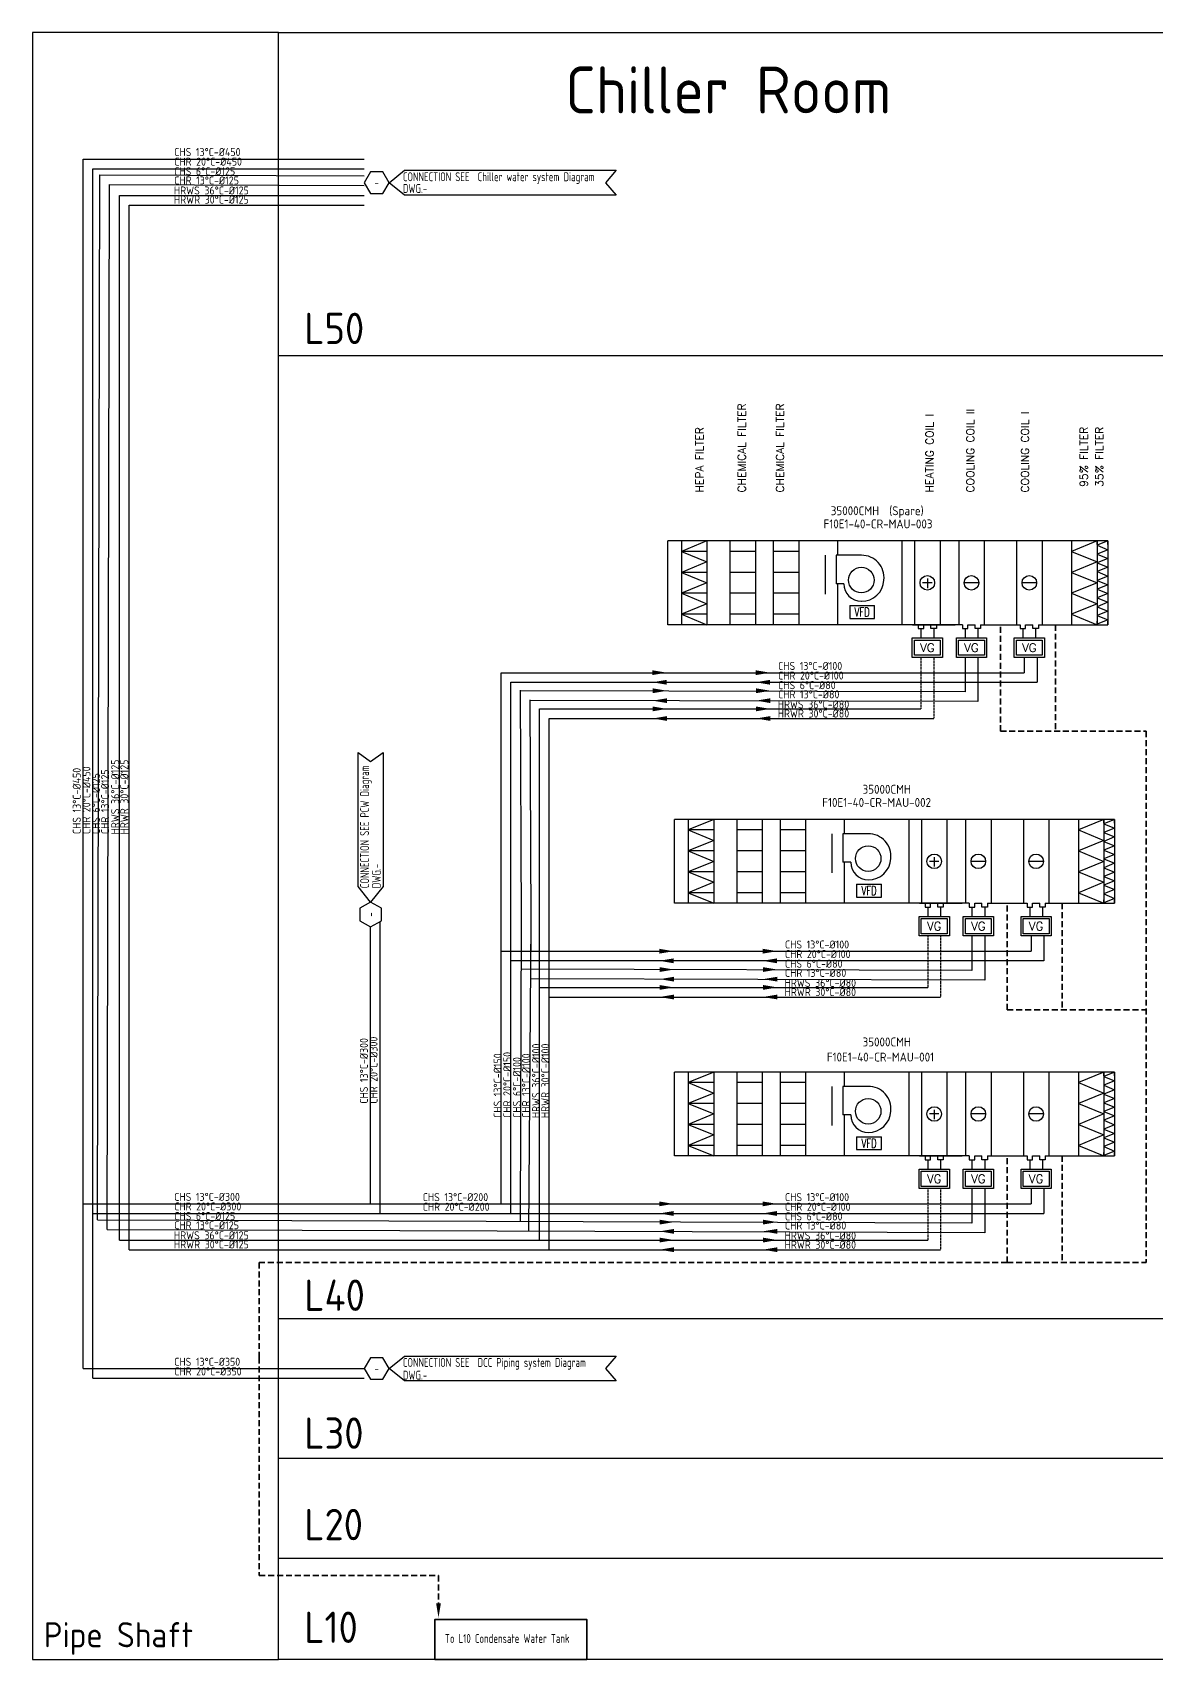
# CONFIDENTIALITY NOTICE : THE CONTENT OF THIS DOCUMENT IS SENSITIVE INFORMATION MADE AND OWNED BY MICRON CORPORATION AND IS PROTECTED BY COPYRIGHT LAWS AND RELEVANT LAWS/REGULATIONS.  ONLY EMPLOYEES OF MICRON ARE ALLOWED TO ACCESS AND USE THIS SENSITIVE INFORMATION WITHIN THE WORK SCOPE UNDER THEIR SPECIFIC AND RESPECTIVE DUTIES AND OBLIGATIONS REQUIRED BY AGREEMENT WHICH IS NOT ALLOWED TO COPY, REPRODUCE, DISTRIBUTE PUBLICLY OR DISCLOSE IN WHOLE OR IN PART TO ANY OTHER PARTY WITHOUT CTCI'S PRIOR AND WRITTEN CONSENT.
# Model space of a CAD drawing. Header units: millimetres. Extents: x 511 to 1055, y 592 to 1112.
# Drawn here: x 511 to 871, y 592 to 1112 of the extents above; entities that cross this region are included whole.
import ezdxf
from ezdxf.enums import TextEntityAlignment as Align

# ---------------------------------------------------------------- set-up
doc = ezdxf.new("R2010")
doc.units = ezdxf.units.MM
doc.linetypes.add('DASHDOT', pattern=[1, 0.5, -0.25, 0, -0.25])
doc.linetypes.add('HIDDEN', pattern=[9.525, 6.35, -3.175])
for name, color, linetype in [('0-CHR-中溫', 30, 'Continuous'), ('0-CHR-低溫', 4, 'Continuous'), ('0-CHS-中溫', 3, 'Continuous'), ('0-CHS-低溫', 5, 'Continuous'), ('0-HWR', 6, 'Continuous'), ('0-HWS', 1, 'Continuous'), ('03', 7, 'Continuous'), ('DETL-TXT', 4, 'Continuous'), ('M-CEQPM-MAU', 22, 'Continuous'), ('M-CMDUCT-TEXT', 3, 'Continuous'), ('M-CPIPE-TEXT', 3, 'Continuous'), ('M-EQPM-TXT', 4, 'Continuous')]:
    doc.layers.add(name, color=color, linetype=linetype)
doc.layers.add('YCN-空调-冷凝水管', color=140, linetype='DASHDOT', lineweight=35)
doc.styles.add('AA-TXT', font='isocp.shx', dxfattribs={"bigfont": 'chineset.shx'})
doc.styles.add('HKEC', font='romans.shx', dxfattribs={"bigfont": 'china.shx'})
doc.styles.add('STDTEXT', font='simplex.shx', dxfattribs={"bigfont": 'china.shx'})

# ---------------------------------------------------------------- blocks, each defined once
blk = doc.blocks.new('A$Cc4eae78a')
at = {"layer": '03'}
for points in [[(0, 2.04), (9.44, 2.04), (9.44, -4.04), (0, -4.04)], [(0.67, 1.37), (8.76, 1.37), (8.76, -3.37), (0.67, -3.37)]]:
    blk.add_lwpolyline(points, close=True, dxfattribs=at)
at = {"layer": '03', "linetype": 'Continuous', "ltscale": 200, "style": 'HKEC'}
blk.add_text('VG', height=2.696, dxfattribs=at).set_placement((4.72, -1), align=Align.MIDDLE)

msp = doc.modelspace()

# ---------------------------------------------------------------- linework, layer by layer
at = {"layer": '0-CHR-中溫', "ltscale": 1000}
for p, q in [((530.77, 1068.34), (617.48, 1068.34)), ((530.77, 682.1), (530.77, 1068.34)), ((831.96, 921.61), (831.96, 918.63)), ((832.42, 912.29), (832.42, 904.35)), ((664.29, 828.1), (664.29, 904.35)), ((664.29, 904.35), (832.42, 904.35)), ((834.16, 832.65), (834.16, 829.67)), ((622.56, 734.77), (622.56, 827.97)), ((664.29, 734.68), (664.29, 828.1)), ((834.62, 823.32), (834.62, 815.38)), ((834.16, 751.95), (834.16, 748.96)), ((834.62, 742.62), (834.62, 734.68)), ((530.77, 734.68), (834.62, 734.68)), ((530.77, 682.1), (617.42, 682.1))]:
    msp.add_line(p, q, dxfattribs=at)
at = {"layer": '0-CHR-中溫', "color": 252, "ltscale": 1000}
msp.add_line((664.29, 818.45), (664.29, 827.8), dxfattribs=at)
at = {"layer": '0-CHR-中溫'}
msp.add_lwpolyline([(834.62, 815.38), (664.29, 815.38)], dxfattribs=at)
at = {"layer": '0-CHR-中溫', "ltscale": 1000}
for points in [[(714.11, 903.58), (709.5, 904.35), (714.11, 905.11)], [(747.14, 903.58), (742.54, 904.35), (747.14, 905.11)], [(716.3, 814.61), (711.7, 815.38), (716.3, 816.15)], [(749.33, 814.61), (744.73, 815.38), (749.33, 816.15)], [(716.3, 733.91), (711.7, 734.68), (716.3, 735.45)], [(749.33, 733.91), (744.73, 734.68), (749.33, 735.45)]]:
    msp.add_solid(points, dxfattribs=at)
at = {"layer": '0-CHR-低溫', "ltscale": 1000}
for p, q in [((535.31, 729.54), (536.09, 1063.31)), ((536.09, 1063.31), (617.48, 1063)), ((813.48, 921.5), (813.48, 918.52)), ((813.49, 912.29), (813.49, 898.21)), ((670.79, 828.15), (670.48, 898.76)), ((670.48, 898.68), (813.49, 898.29)), ((815.68, 832.54), (815.68, 829.55)), ((670.01, 729.1), (670.79, 827.8)), ((815.69, 823.32), (815.69, 809.25)), ((670.65, 809.72), (815.69, 809.33)), ((815.68, 751.83), (815.68, 748.85)), ((815.69, 742.62), (815.69, 728.54)), ((535.29, 729.56), (815.69, 728.63))]:
    msp.add_line(p, q, dxfattribs=at)
at = {"layer": '0-CHR-低溫', "color": 252, "ltscale": 1000}
msp.add_line((670.78, 818.45), (670.79, 828.15), dxfattribs=at)
at = {"layer": '0-CHR-低溫', "ltscale": 1000}
for points in [[(714.21, 897.71), (709.6, 898.48), (714.21, 899.24)], [(747.24, 897.71), (742.64, 898.48), (747.24, 899.24)], [(716.4, 808.75), (711.8, 809.52), (716.4, 810.28)], [(749.44, 808.75), (744.83, 809.52), (749.44, 810.28)], [(716.4, 728.19), (711.8, 728.96), (716.4, 729.73)], [(749.43, 728.19), (744.83, 728.96), (749.43, 729.73)]]:
    msp.add_solid(points, dxfattribs=at)
at = {"layer": '0-CHS-中溫', "ltscale": 1000}
for p, q in [((527.7, 1071.41), (617.48, 1071.41)), ((527.7, 685.17), (527.7, 1071.41)), ((827.89, 921.5), (827.89, 918.51)), ((828.33, 912.29), (828.33, 907.41)), ((661.22, 828.1), (661.22, 907.41)), ((661.22, 907.41), (828.33, 907.41)), ((830.09, 832.54), (830.09, 829.55)), ((661.22, 737.75), (661.22, 828.1)), ((619.49, 737.84), (619.49, 826.19)), ((830.53, 823.32), (830.53, 818.45)), ((661.22, 818.45), (830.53, 818.45)), ((830.09, 751.83), (830.09, 748.85)), ((830.53, 742.62), (830.53, 737.75)), ((527.7, 737.75), (830.53, 737.75)), ((527.7, 685.17), (617.42, 685.17))]:
    msp.add_line(p, q, dxfattribs=at)
at = {"layer": '0-CHS-中溫', "color": 252, "ltscale": 1000}
msp.add_line((661.22, 818.45), (661.22, 827.8), dxfattribs=at)
at = {"layer": '0-CHS-中溫', "ltscale": 1000}
for points in [[(709.5, 906.65), (714.11, 907.41), (709.5, 908.18)], [(742.54, 906.65), (747.14, 907.41), (742.54, 908.18)], [(711.7, 817.68), (716.3, 818.45), (711.7, 819.22)], [(744.73, 817.68), (749.33, 818.45), (744.73, 819.22)], [(711.7, 736.98), (716.3, 737.75), (711.7, 738.51)], [(744.73, 736.98), (749.33, 737.75), (744.73, 738.51)]]:
    msp.add_solid(points, dxfattribs=at)
at = {"layer": '0-CHS-低溫', "ltscale": 1000}
for p, q in [((532.24, 732.62), (533.02, 1066.39)), ((533.02, 1066.39), (617.48, 1066.07)), ((809.41, 921.5), (809.41, 918.51)), ((809.4, 912.29), (809.4, 901.28)), ((667.74, 828.15), (667.41, 901.84)), ((667.41, 901.76), (809.4, 901.36)), ((811.6, 832.54), (811.6, 829.55)), ((667.39, 732.17), (667.74, 828.15)), ((811.6, 823.32), (811.6, 812.31)), ((667.68, 812.8), (811.6, 812.4)), ((811.6, 751.83), (811.6, 748.85)), ((811.6, 742.62), (811.6, 731.61)), ((532.24, 732.62), (811.6, 731.69))]:
    msp.add_line(p, q, dxfattribs=at)
at = {"layer": '0-CHS-低溫', "color": 252, "ltscale": 1000}
msp.add_line((667.73, 818.45), (667.74, 827.85), dxfattribs=at)
at = {"layer": '0-CHS-低溫', "ltscale": 1000}
for points in [[(709.6, 900.87), (714.21, 901.64), (709.6, 902.41)], [(742.64, 900.87), (747.24, 901.64), (742.64, 902.41)], [(711.8, 811.82), (716.4, 812.58), (711.8, 813.35)], [(744.83, 811.82), (749.44, 812.58), (744.83, 813.35)], [(711.8, 731.15), (716.4, 731.92), (711.8, 732.68)], [(744.83, 731.15), (749.44, 731.92), (744.83, 732.68)]]:
    msp.add_solid(points, dxfattribs=at)
at = {"layer": '0-HWR', "ltscale": 1000}
for p, q in [((542.34, 1056.77), (617.48, 1056.77)), ((542.34, 723.11), (542.34, 1056.77)), ((799.39, 921.5), (799.39, 918.51)), ((676.56, 828.1), (676.56, 892.78)), ((676.56, 892.78), (799.41, 892.78)), ((801.59, 832.53), (801.59, 829.55)), ((676.56, 723.11), (676.56, 828.1)), ((676.56, 803.81), (801.6, 803.81)), ((801.59, 751.83), (801.59, 748.85)), ((542.34, 723.11), (801.6, 723.11))]:
    msp.add_line(p, q, dxfattribs=at)
at = {"layer": '0-HWR', "linetype": 'HIDDEN', "ltscale": 0.05}
for p, q in [((799.41, 912.29), (799.41, 892.78)), ((801.6, 823.32), (801.6, 803.81)), ((801.6, 742.62), (801.6, 723.11))]:
    msp.add_line(p, q, dxfattribs=at)
at = {"layer": '0-HWR', "color": 252, "ltscale": 1000}
msp.add_line((676.56, 815.38), (676.56, 827.8), dxfattribs=at)
at = {"layer": '0-HWR', "ltscale": 1000}
for points in [[(714.21, 892.01), (709.6, 892.78), (714.21, 893.55)], [(747.24, 892.01), (742.64, 892.78), (747.24, 893.55)], [(716.4, 803.05), (711.8, 803.81), (716.4, 804.58)], [(749.44, 803.05), (744.83, 803.81), (749.44, 804.58)], [(716.4, 722.34), (711.8, 723.11), (716.4, 723.88)], [(749.44, 722.34), (744.83, 723.11), (749.44, 723.88)]]:
    msp.add_solid(points, dxfattribs=at)
at = {"layer": '0-HWS', "ltscale": 1000}
for p, q in [((539.27, 1059.84), (617.48, 1059.84)), ((539.27, 726.18), (539.27, 1059.84)), ((795.32, 921.5), (795.32, 918.51)), ((673.49, 828.1), (673.49, 895.85)), ((673.49, 895.85), (795.32, 895.85)), ((797.52, 832.54), (797.52, 829.55)), ((673.49, 726.18), (673.49, 828.1)), ((673.49, 806.88), (797.51, 806.88)), ((797.52, 751.83), (797.52, 748.85)), ((539.27, 726.18), (797.51, 726.18))]:
    msp.add_line(p, q, dxfattribs=at)
at = {"layer": '0-HWS', "linetype": 'HIDDEN', "ltscale": 0.05}
for p, q in [((795.32, 912.29), (795.32, 895.85)), ((797.51, 823.32), (797.51, 806.88)), ((797.51, 742.62), (797.51, 726.18))]:
    msp.add_line(p, q, dxfattribs=at)
at = {"layer": '0-HWS', "color": 252, "ltscale": 1000}
msp.add_line((673.49, 818.45), (673.49, 827.8), dxfattribs=at)
at = {"layer": '0-HWS', "ltscale": 1000}
for points in [[(709.6, 895.08), (714.21, 895.85), (709.6, 896.61)], [(742.64, 895.08), (747.24, 895.85), (742.64, 896.61)], [(711.8, 806.11), (716.4, 806.88), (711.8, 807.65)], [(744.83, 806.11), (749.44, 806.88), (744.83, 807.65)], [(711.8, 725.41), (716.4, 726.18), (711.8, 726.95)], [(744.83, 725.41), (749.44, 726.18), (744.83, 726.95)]]:
    msp.add_solid(points, dxfattribs=at)
at = {"layer": 'M-CEQPM-MAU', "color": 3, "ltscale": 0.1}
for p, q in [((854.97, 949.49), (714.4, 949.49)), ((714.4, 922.73), (714.4, 949.49)), ((718.78, 949.49), (718.78, 922.73)), ((726.92, 949.49), (718.78, 946.15)), ((718.78, 946.15), (726.92, 942.8)), ((726.92, 946.15), (718.78, 946.15)), ((726.92, 949.49), (726.92, 922.73)), ((734.29, 949.49), (734.29, 922.73)), ((742.43, 946.15), (734.29, 946.15)), ((742.43, 949.49), (742.43, 922.73)), ((748.12, 949.49), (748.12, 922.73)), ((756.26, 946.15), (748.12, 946.15)), ((756.26, 949.49), (756.26, 922.73)), ((768.74, 944.92), (768.74, 949.49)), ((789.19, 949.49), (789.19, 922.73)), ((793.29, 949.49), (793.29, 922.73)), ((801.43, 949.49), (801.43, 922.73)), ((807.37, 949.49), (807.37, 922.73)), ((815.52, 949.49), (815.52, 922.73)), ((825.86, 949.49), (825.86, 922.73)), ((834, 949.49), (834, 922.73)), ((843.41, 949.49), (843.41, 922.73)), ((851.56, 949.49), (843.41, 946.15)), ((843.41, 946.15), (851.56, 942.8)), ((851.56, 948.35), (851.56, 949.49)), ((851.56, 949.49), (851.56, 922.73)), ((854.97, 949.49), (851.56, 948.09)), ((851.56, 948.35), (851.56, 923.87)), ((851.56, 948.09), (854.97, 946.69)), ((854.97, 946.69), (851.56, 945.29)), ((854.97, 949.49), (854.97, 922.73)), ((854.97, 948.35), (854.97, 949.49)), ((854.97, 949.49), (854.97, 922.73)), ((854.97, 948.35), (854.97, 923.87)), ((726.92, 942.8), (718.78, 939.46)), ((764.77, 932.47), (764.77, 944.92)), ((768.2, 944.92), (768.2, 935.83)), ((776.27, 944.92), (768.2, 944.92)), ((851.56, 942.8), (843.41, 939.46)), ((851.56, 945.29), (854.97, 943.89)), ((854.97, 943.89), (851.56, 942.49)), ((851.56, 942.49), (854.97, 941.09)), ((854.97, 941.09), (851.56, 939.69)), ((718.78, 939.46), (726.92, 936.11)), ((726.92, 939.46), (718.78, 939.46)), ((726.92, 936.11), (718.78, 932.77)), ((742.43, 939.46), (734.29, 939.46)), ((756.26, 939.46), (748.12, 939.46)), ((770.67, 935.83), (768.2, 935.83)), ((768.74, 922.73), (768.74, 935.83)), ((798.86, 936.11), (795.83, 936.11)), ((813.77, 936.11), (809.12, 936.11)), ((832.25, 936.11), (827.6, 936.11)), ((843.41, 939.46), (851.56, 936.11)), ((851.56, 936.11), (843.41, 932.77)), ((851.56, 939.69), (854.97, 938.29)), ((854.97, 938.29), (851.56, 936.89)), ((851.56, 936.89), (854.97, 935.49)), ((854.97, 935.49), (851.56, 934.09)), ((726.92, 932.77), (718.78, 932.77)), ((718.78, 932.77), (726.92, 929.42)), ((742.43, 932.77), (734.29, 932.77)), ((756.26, 932.77), (748.12, 932.77)), ((843.41, 932.77), (851.56, 929.42)), ((851.56, 934.09), (854.97, 932.69)), ((854.97, 932.69), (851.56, 931.29)), ((851.56, 931.29), (854.97, 929.89)), ((726.92, 929.42), (718.78, 926.08)), ((718.78, 926.08), (726.92, 922.73)), ((726.92, 926.08), (718.78, 926.08)), ((742.43, 926.08), (734.29, 926.08)), ((756.26, 926.08), (748.12, 926.08)), ((772.56, 928.83), (780.52, 928.83)), ((772.56, 928.83), (772.56, 924.73)), ((780.52, 924.73), (780.52, 928.83)), ((851.56, 929.42), (843.41, 926.08)), ((843.41, 926.08), (851.56, 922.73)), ((854.97, 929.89), (851.56, 928.49)), ((851.56, 928.49), (854.97, 927.09)), ((854.97, 927.09), (851.56, 925.69)), ((851.56, 925.69), (854.97, 924.29)), ((808.54, 922.73), (714.4, 922.73)), ((772.56, 924.73), (780.52, 924.73)), ((792.6, 922.73), (806.24, 922.73)), ((794.45, 922.73), (794.45, 921.5)), ((794.45, 921.5), (796.19, 921.5)), ((796.19, 922.73), (798.52, 922.73)), ((796.19, 921.5), (796.19, 922.73)), ((798.52, 921.5), (798.52, 922.73)), ((800.27, 921.5), (798.52, 921.5)), ((800.27, 922.73), (800.27, 921.5)), ((808.54, 922.73), (808.54, 921.5)), ((808.54, 921.5), (810.28, 921.5)), ((810.28, 922.73), (812.61, 922.73)), ((810.28, 921.5), (810.28, 922.73)), ((812.61, 921.5), (812.61, 922.73)), ((814.35, 921.5), (812.61, 921.5)), ((814.35, 922.73), (814.35, 921.5)), ((814.35, 922.73), (827.02, 922.73)), ((827.02, 922.73), (827.02, 921.5)), ((827.02, 921.5), (828.76, 921.5)), ((828.76, 922.73), (831.09, 922.73)), ((828.76, 921.5), (828.76, 922.73)), ((831.09, 921.5), (831.09, 922.73)), ((832.84, 921.5), (831.09, 921.5)), ((832.84, 922.73), (832.84, 921.5)), ((832.84, 922.73), (854.97, 922.73)), ((854.97, 924.29), (851.56, 922.89)), ((851.56, 922.73), (851.56, 923.87)), ((851.56, 922.89), (851.95, 922.73)), ((854.97, 922.73), (854.97, 923.87))]:
    msp.add_line(p, q, dxfattribs=at)
at = {"layer": 'M-CEQPM-MAU', "ltscale": 0.1}
for p, q in [((857.16, 860.53), (716.59, 860.53)), ((716.59, 833.77), (716.59, 860.53)), ((720.98, 860.53), (720.98, 833.77)), ((729.12, 860.53), (720.98, 857.18)), ((729.12, 860.53), (729.12, 833.77)), ((736.48, 860.53), (736.48, 833.77)), ((744.63, 860.53), (744.63, 833.77)), ((750.32, 860.53), (750.32, 833.77)), ((758.46, 860.53), (758.46, 833.77)), ((770.94, 855.95), (770.94, 860.53)), ((791.39, 860.53), (791.39, 833.77)), ((795.48, 860.53), (795.48, 833.77)), ((803.62, 860.53), (803.62, 833.77)), ((809.57, 860.53), (809.57, 833.77)), ((817.71, 860.53), (817.71, 833.77)), ((828.05, 860.53), (828.05, 833.77)), ((836.19, 860.53), (836.19, 833.77)), ((845.61, 860.53), (845.61, 833.77)), ((853.75, 860.53), (845.61, 857.18)), ((853.75, 859.39), (853.75, 860.53)), ((853.75, 860.53), (853.75, 833.77)), ((857.16, 860.53), (853.75, 859.13)), ((853.75, 859.39), (853.75, 834.9)), ((853.75, 859.13), (857.16, 857.73)), ((857.16, 857.73), (853.75, 856.33)), ((857.16, 860.53), (857.16, 833.77)), ((857.16, 859.39), (857.16, 860.53)), ((857.16, 860.53), (857.16, 833.77)), ((857.16, 859.39), (857.16, 834.9)), ((720.98, 857.18), (729.12, 853.84)), ((729.12, 857.18), (720.98, 857.18)), ((729.12, 853.84), (720.98, 850.49)), ((744.63, 857.18), (736.48, 857.18)), ((758.46, 857.18), (750.32, 857.18)), ((766.96, 843.51), (766.96, 855.95)), ((770.39, 855.95), (770.39, 846.86)), ((778.46, 855.95), (770.39, 855.95)), ((845.61, 857.18), (853.75, 853.84)), ((853.75, 853.84), (845.61, 850.49)), ((853.75, 856.33), (857.16, 854.93)), ((857.16, 854.93), (853.75, 853.53)), ((853.75, 853.53), (857.16, 852.13)), ((720.98, 850.49), (729.12, 847.15)), ((729.12, 850.49), (720.98, 850.49)), ((729.12, 847.15), (720.98, 843.8)), ((744.63, 850.49), (736.48, 850.49)), ((758.46, 850.49), (750.32, 850.49)), ((801.06, 847.15), (798.03, 847.15)), ((815.97, 847.15), (811.31, 847.15)), ((834.45, 847.15), (829.8, 847.15)), ((845.61, 850.49), (853.75, 847.15)), ((853.75, 847.15), (845.61, 843.8)), ((857.16, 852.13), (853.75, 850.73)), ((853.75, 850.73), (857.16, 849.33)), ((857.16, 849.33), (853.75, 847.93)), ((853.75, 847.93), (857.16, 846.53)), ((729.12, 843.8), (720.98, 843.8)), ((720.98, 843.8), (729.12, 840.46)), ((744.63, 843.8), (736.48, 843.8)), ((758.46, 843.8), (750.32, 843.8)), ((772.87, 846.86), (770.39, 846.86)), ((770.94, 833.77), (770.94, 846.86)), ((845.61, 843.8), (853.75, 840.46)), ((857.16, 846.53), (853.75, 845.13)), ((853.75, 845.13), (857.16, 843.73)), ((857.16, 843.73), (853.75, 842.33)), ((853.75, 842.33), (857.16, 840.93)), ((729.12, 840.46), (720.98, 837.11)), ((720.98, 837.11), (729.12, 833.77)), ((729.12, 837.11), (720.98, 837.11)), ((744.63, 837.11), (736.48, 837.11)), ((758.46, 837.11), (750.32, 837.11)), ((774.76, 839.87), (782.72, 839.87)), ((774.76, 839.87), (774.76, 835.76)), ((782.72, 835.76), (782.72, 839.87)), ((853.75, 840.46), (845.61, 837.11)), ((845.61, 837.11), (853.75, 833.77)), ((857.16, 840.93), (853.75, 839.53)), ((853.75, 839.53), (857.16, 838.13)), ((857.16, 838.13), (853.75, 836.73)), ((853.75, 836.73), (857.16, 835.33)), ((810.73, 833.77), (716.59, 833.77)), ((774.76, 835.76), (782.72, 835.76)), ((794.8, 833.77), (808.43, 833.77)), ((796.64, 833.77), (796.64, 832.54)), ((796.64, 832.54), (798.39, 832.54)), ((798.39, 833.77), (800.72, 833.77)), ((798.39, 832.54), (798.39, 833.77)), ((800.72, 832.54), (800.72, 833.77)), ((802.46, 832.54), (800.72, 832.54)), ((802.46, 833.77), (802.46, 832.54)), ((810.73, 833.77), (810.73, 832.54)), ((810.73, 832.54), (812.48, 832.54)), ((812.48, 833.77), (814.8, 833.77)), ((812.48, 832.54), (812.48, 833.77)), ((814.8, 832.54), (814.8, 833.77)), ((816.55, 832.54), (814.8, 832.54)), ((816.55, 833.77), (816.55, 832.54)), ((816.55, 833.77), (829.21, 833.77)), ((829.21, 833.77), (829.21, 832.54)), ((829.21, 832.54), (830.96, 832.54)), ((830.96, 833.77), (833.29, 833.77)), ((830.96, 832.54), (830.96, 833.77)), ((833.29, 832.54), (833.29, 833.77)), ((835.03, 832.54), (833.29, 832.54)), ((835.03, 833.77), (835.03, 832.54)), ((835.03, 833.77), (857.16, 833.77)), ((857.16, 835.33), (853.75, 833.93)), ((853.75, 833.77), (853.75, 834.9)), ((853.75, 833.93), (854.14, 833.77)), ((857.16, 833.77), (857.16, 834.9)), ((857.16, 779.82), (716.59, 779.82)), ((716.59, 753.07), (716.59, 779.82)), ((720.98, 779.82), (720.98, 753.07)), ((729.12, 779.82), (720.98, 776.48)), ((729.12, 779.82), (729.12, 753.07)), ((736.48, 779.82), (736.48, 753.07)), ((744.63, 779.82), (744.63, 753.07)), ((750.32, 779.82), (750.32, 753.07)), ((758.46, 779.82), (758.46, 753.07)), ((770.94, 775.25), (770.94, 779.82)), ((791.39, 779.82), (791.39, 753.07)), ((795.48, 779.82), (795.48, 753.07)), ((803.62, 779.82), (803.62, 753.07)), ((809.57, 779.82), (809.57, 753.07)), ((817.71, 779.82), (817.71, 753.07)), ((828.05, 779.82), (828.05, 753.07)), ((836.19, 779.82), (836.19, 753.07)), ((845.61, 779.82), (845.61, 753.07)), ((853.75, 779.82), (845.61, 776.48)), ((853.75, 778.69), (853.75, 779.82)), ((853.75, 779.82), (853.75, 753.07)), ((857.16, 779.82), (853.75, 778.42)), ((857.16, 779.82), (857.16, 753.07)), ((857.16, 778.69), (857.16, 779.82)), ((857.16, 779.82), (857.16, 753.07)), ((720.98, 776.48), (729.12, 773.13)), ((729.12, 776.48), (720.98, 776.48)), ((744.63, 776.48), (736.48, 776.48)), ((758.46, 776.48), (750.32, 776.48)), ((766.96, 762.8), (766.96, 775.25)), ((770.39, 775.25), (770.39, 766.16)), ((778.46, 775.25), (770.39, 775.25)), ((845.61, 776.48), (853.75, 773.13)), ((853.75, 778.69), (853.75, 754.2)), ((853.75, 778.42), (857.16, 777.02)), ((857.16, 777.02), (853.75, 775.62)), ((853.75, 775.62), (857.16, 774.22)), ((857.16, 778.69), (857.16, 754.2)), ((729.12, 773.13), (720.98, 769.79)), ((720.98, 769.79), (729.12, 766.45)), ((729.12, 769.79), (720.98, 769.79)), ((744.63, 769.79), (736.48, 769.79)), ((758.46, 769.79), (750.32, 769.79)), ((853.75, 773.13), (845.61, 769.79)), ((845.61, 769.79), (853.75, 766.45)), ((857.16, 774.22), (853.75, 772.82)), ((853.75, 772.82), (857.16, 771.42)), ((857.16, 771.42), (853.75, 770.02)), ((853.75, 770.02), (857.16, 768.63)), ((729.12, 766.45), (720.98, 763.1)), ((772.87, 766.16), (770.39, 766.16)), ((770.94, 753.07), (770.94, 766.16)), ((801.06, 766.45), (798.03, 766.45)), ((815.97, 766.45), (811.31, 766.45)), ((834.45, 766.45), (829.8, 766.45)), ((853.75, 766.45), (845.61, 763.1)), ((857.16, 768.63), (853.75, 767.23)), ((853.75, 767.23), (857.16, 765.83)), ((857.16, 765.83), (853.75, 764.43)), ((853.75, 764.43), (857.16, 763.03)), ((729.12, 763.1), (720.98, 763.1)), ((720.98, 763.1), (729.12, 759.76)), ((729.12, 759.76), (720.98, 756.41)), ((744.63, 763.1), (736.48, 763.1)), ((758.46, 763.1), (750.32, 763.1)), ((774.76, 759.17), (782.72, 759.17)), ((774.76, 759.17), (774.76, 755.06)), ((782.72, 755.06), (782.72, 759.17)), ((845.61, 763.1), (853.75, 759.76)), ((853.75, 759.76), (845.61, 756.41)), ((857.16, 763.03), (853.75, 761.63)), ((853.75, 761.63), (857.16, 760.23)), ((857.16, 760.23), (853.75, 758.83)), ((853.75, 758.83), (857.16, 757.43)), ((720.98, 756.41), (729.12, 753.07)), ((729.12, 756.41), (720.98, 756.41)), ((744.63, 756.41), (736.48, 756.41)), ((758.46, 756.41), (750.32, 756.41)), ((774.76, 755.06), (782.72, 755.06)), ((845.61, 756.41), (853.75, 753.07)), ((857.16, 757.43), (853.75, 756.03)), ((853.75, 756.03), (857.16, 754.63)), ((857.16, 754.63), (853.75, 753.23)), ((853.75, 753.07), (853.75, 754.2)), ((857.16, 753.07), (857.16, 754.2)), ((810.73, 753.07), (716.59, 753.07)), ((794.8, 753.07), (808.43, 753.07)), ((796.64, 753.07), (796.64, 751.83)), ((796.64, 751.83), (798.39, 751.83)), ((798.39, 753.07), (800.72, 753.07)), ((798.39, 751.83), (798.39, 753.07)), ((800.72, 751.83), (800.72, 753.07)), ((802.46, 751.83), (800.72, 751.83)), ((802.46, 753.07), (802.46, 751.83)), ((810.73, 753.07), (810.73, 751.83)), ((810.73, 751.83), (812.48, 751.83)), ((812.48, 753.07), (814.8, 753.07)), ((812.48, 751.83), (812.48, 753.07)), ((814.8, 751.83), (814.8, 753.07)), ((816.55, 751.83), (814.8, 751.83)), ((816.55, 753.07), (816.55, 751.83)), ((816.55, 753.07), (829.21, 753.07)), ((829.21, 753.07), (829.21, 751.83)), ((829.21, 751.83), (830.96, 751.83)), ((830.96, 753.07), (833.29, 753.07)), ((830.96, 751.83), (830.96, 753.07)), ((833.29, 751.83), (833.29, 753.07)), ((835.03, 751.83), (833.29, 751.83)), ((835.03, 753.07), (835.03, 751.83)), ((835.03, 753.07), (857.16, 753.07)), ((853.75, 753.23), (854.14, 753.07))]:
    msp.add_line(p, q, dxfattribs=at)
at = {"layer": 'M-CEQPM-MAU', "color": 252}
msp.add_lwpolyline([(590.01, 1111.88), (511.48, 1111.88), (511.48, 592.22), (590.01, 592.22)], close=True, dxfattribs=at)
for points in [[(590.01, 592.22), (590.01, 1111.88), (889.5, 1111.88), (889.5, 592.22)], [(889.5, 1008.65), (590.01, 1008.65)], [(889.5, 700.99), (590.01, 700.99)], [(889.5, 656.39), (590.01, 656.39)], [(889.5, 624.51), (590.01, 624.51)], [(889.5, 592.22), (590.01, 592.22)]]:
    msp.add_lwpolyline(points, dxfattribs=at)
at = {"layer": 'M-CEQPM-MAU', "color": 3}
msp.add_lwpolyline([(797.36, 937.5), (797.36, 934.45)], dxfattribs=at)
at = {"layer": 'M-CEQPM-MAU'}
for points in [[(799.55, 848.53), (799.55, 845.48)], [(799.55, 767.83), (799.55, 764.78)]]:
    msp.add_lwpolyline(points, dxfattribs=at)
at = {"layer": 'M-CEQPM-MAU', "color": 3, "ltscale": 0.1}
for centre, radius in [((776.27, 936.99), 4.08), ((797.36, 936.11), 2.33), ((811.44, 936.11), 2.33), ((829.93, 936.11), 2.33)]:
    msp.add_circle(centre, radius, dxfattribs=at)
at = {"layer": 'M-CEQPM-MAU', "ltscale": 0.1}
for centre, radius in [((778.46, 848.03), 4.08), ((799.55, 847.15), 2.33), ((813.64, 847.15), 2.33), ((832.12, 847.15), 2.33), ((778.46, 767.32), 4.08), ((799.55, 766.45), 2.33), ((813.64, 766.45), 2.33), ((832.12, 766.45), 2.33)]:
    msp.add_circle(centre, radius, dxfattribs=at)
at = {"layer": 'M-CEQPM-MAU', "color": 3, "ltscale": 0.1}
for centre, radius, start, end in [((776.39, 937.77), 7.15, 353.7563, 90.9586), ((776.27, 935.83), 5.59, 180, 270), ((776.38, 937.35), 7.12, 269.0709, 357.1108)]:
    msp.add_arc(centre, radius, start, end, dxfattribs=at)
at = {"layer": 'M-CEQPM-MAU', "ltscale": 0.1}
for centre, radius, start, end in [((778.58, 848.8), 7.15, 353.7563, 90.9586), ((778.58, 848.38), 7.12, 269.0709, 357.1108), ((778.46, 846.86), 5.59, 180, 270), ((778.58, 768.1), 7.15, 353.7563, 90.9586), ((778.46, 766.16), 5.59, 180, 270), ((778.58, 767.68), 7.12, 269.0709, 357.1108)]:
    msp.add_arc(centre, radius, start, end, dxfattribs=at)
at = {"layer": 'M-CPIPE-TEXT', "color": 4}
for points in [[(617.42, 1063.89), (619.41, 1060.45), (623.39, 1060.45), (625.37, 1063.89), (623.39, 1067.34), (619.41, 1067.34)], [(619.49, 826.19), (622.94, 828.18), (622.94, 832.16), (619.49, 834.15), (616.05, 832.16), (616.05, 828.18)], [(617.42, 685.17), (619.41, 681.72), (623.39, 681.72), (625.37, 685.17), (623.39, 688.61), (619.41, 688.61)]]:
    msp.add_lwpolyline(points, close=True, dxfattribs=at)
for points in [[(625.37, 1063.89), (630.31, 1067.87), (697.95, 1067.87), (694.54, 1063.89), (697.95, 1059.92), (630.31, 1059.92), (625.37, 1063.89)], [(619.49, 834.15), (615.52, 839.08), (615.52, 881.88), (619.49, 879.04), (623.47, 881.88), (623.47, 839.08), (619.49, 834.15)], [(625.37, 685.17), (630.31, 689.14), (697.95, 689.14), (694.54, 685.17), (697.95, 681.19), (630.31, 681.19), (625.37, 685.17)]]:
    msp.add_lwpolyline(points, dxfattribs=at)
at = {"layer": 'YCN-空调-冷凝水管', "linetype": 'HIDDEN', "ltscale": 0.3}
for points in [[(820.69, 888.69), (820.69, 922.73)], [(838.25, 922.73), (838.25, 888.69)], [(820.69, 888.69), (867.3, 888.69), (867.3, 719.02)], [(822.88, 799.72), (822.88, 833.77)], [(840.44, 833.77), (840.44, 799.72)], [(822.88, 799.72), (867.3, 799.72)], [(822.88, 719.02), (822.88, 753.07)], [(840.44, 753.07), (840.44, 719.02)], [(822.88, 719.02), (583.89, 719.02), (583.89, 688.69), (583.89, 619.01), (641.18, 619.01), (641.18, 610.19)], [(822.88, 719.02), (867.3, 719.02)]]:
    msp.add_lwpolyline(points, dxfattribs=at)
at = {"layer": 'YCN-空调-冷凝水管', "linetype": 'ByBlock'}
msp.add_lwpolyline([(640.02, 592.22), (688.56, 592.22), (688.56, 605), (640.02, 605)], close=True, dxfattribs=at)
at = {"layer": 'YCN-空调-冷凝水管', "ltscale": 1000}
msp.add_solid([(641.95, 610.19), (641.18, 605.59), (640.41, 610.19)], dxfattribs=at)

# ---------------------------------------------------------------- block references
at = {"ltscale": 1000, "xscale": 1.022504080935281, "yscale": 1.022504080935281, "zscale": 1.022504080935281}
for p in [(792.54, 916.42), (806.62, 916.42), (825.11, 916.42), (794.73, 827.46), (808.82, 827.46), (827.3, 827.46), (794.73, 746.75), (808.82, 746.75), (827.3, 746.75)]:
    msp.add_blockref('A$Cc4eae78a', p, dxfattribs=at)

# ---------------------------------------------------------------- texts
at = {"layer": 'DETL-TXT', "color": 2, "ltscale": 0.1, "style": 'AA-TXT'}
for s, height, p in [('Chiller Room', 15, (681.73, 1086.04)), ('L50', 10, (598.29, 1012.38)), ('L40', 10, (598.29, 703.57)), ('L30', 10, (598.29, 659.52)), ('L20', 10, (598.29, 630.32)), ('Pipe Shaft', 8, (515.11, 596.12)), ('L10', 10, (598.29, 597.51))]:
    msp.add_text(s, height=height, dxfattribs=at).set_placement(p)
at = {"layer": 'DETL-TXT', "ltscale": 0.1, "style": 'AA-TXT'}
for s, p in [('CHS 13%%DC-%%C450', (556.76, 1072.43)), ('CHR 20%%DC-%%C450', (556.76, 1069.36)), ('CHS 6%%DC-%%C125', (556.76, 1066.29)), ('CHR 13%%DC-%%C125', (556.76, 1063.36)), ('HRWS 36%%DC-%%C125', (556.66, 1060.16)), ('HRWR 30%%DC-%%C125', (556.66, 1057.23)), ('CHS 13%%DC-%%C100', (749.67, 908.28)), ('CHR 20%%DC-%%C100', (749.67, 905.21)), ('CHS 6%%DC-%%C80', (749.67, 902.14)), ('CHR 13%%DC-%%C80', (749.67, 899.21)), ('HRWS 36%%DC-%%C80', (749.57, 896.01)), ('HRWR 30%%DC-%%C80', (749.57, 893.08)), ('CHS 13%%DC-%%C100', (751.87, 819.31)), ('CHR 20%%DC-%%C100', (751.87, 816.24)), ('CHS 6%%DC-%%C80', (751.87, 813.18)), ('CHR 13%%DC-%%C80', (751.87, 810.24)), ('HRWS 36%%DC-%%C80', (751.76, 807.04)), ('HRWR 30%%DC-%%C80', (751.76, 804.11)), ('CHS 13%%DC-%%C300', (556.76, 738.7)), ('CHR 20%%DC-%%C300', (556.76, 735.63)), ('CHS 13%%DC-%%C200', (636.14, 738.61)), ('CHR 20%%DC-%%C200', (636.14, 735.54)), ('CHS 13%%DC-%%C100', (751.87, 738.61)), ('CHR 20%%DC-%%C100', (751.87, 735.54)), ('CHS 6%%DC-%%C125', (556.76, 732.57)), ('CHS 6%%DC-%%C80', (751.87, 732.47)), ('HRWS 36%%DC-%%C125', (556.66, 726.43)), ('CHR 13%%DC-%%C125', (556.76, 729.64)), ('HRWS 36%%DC-%%C80', (751.76, 726.34)), ('CHR 13%%DC-%%C80', (751.87, 729.54)), ('HRWR 30%%DC-%%C125', (556.66, 723.5)), ('HRWR 30%%DC-%%C80', (751.76, 723.41)), ('CHS 13%%DC-%%C350', (556.76, 686.03)), ('CHR 20%%DC-%%C350', (556.76, 682.96))]:
    msp.add_text(s, height=2.5563, dxfattribs=at).set_placement(p)
for s, p in [('HRWS 36%%DC-%%C125', (539.15, 855.76)), ('HRWR 30%%DC-%%C125', (542.08, 855.76)), ('CHS 13%%DC-%%C450', (526.88, 855.86)), ('CHR 20%%DC-%%C450', (529.95, 855.86)), ('CHS 6%%DC-%%C125', (533.01, 855.86)), ('CHR 13%%DC-%%C125', (535.95, 855.86)), ('CHS 13%%DC-%%C300', (618.63, 769.75)), ('CHR 20%%DC-%%C300', (621.7, 769.75)), ('CHS 13%%DC-%%C150', (661.37, 765.24)), ('CHR 20%%DC-%%C150', (664.43, 765.24)), ('CHR 13%%DC-%%C100', (670.43, 765.24)), ('HRWS 36%%DC-%%C100', (673.64, 765.14)), ('HRWR 30%%DC-%%C100', (676.57, 765.14)), ('CHS 6%%DC-%%C100', (667.5, 765.24))]:
    msp.add_text(s, height=2.5563, rotation=90, dxfattribs=at).set_placement(p)
at = {"layer": 'M-CEQPM-MAU', "color": 3, "ltscale": 0.1, "style": 'STDTEXT', "width": 0.7}
msp.add_text('VFD', height=2.84, dxfattribs=at).set_placement((776.54, 926.78), align=Align.MIDDLE)
at = {"layer": 'M-CEQPM-MAU', "ltscale": 0.1, "style": 'STDTEXT', "width": 0.7}
for p in [(778.74, 837.81), (778.74, 757.11)]:
    msp.add_text('VFD', height=2.84, dxfattribs=at).set_placement(p, align=Align.MIDDLE)
at = {"layer": 'M-CMDUCT-TEXT', "style": 'STDTEXT'}
for s, p in [('CHEMICAL FILTER', (738.07, 964.99)), ('CHEMICAL FILTER', (750.29, 964.99)), ('HEATING COIL I', (798.07, 964.99)), ('COOLING COIL II', (811.07, 964.99)), ('COOLING COIL I', (828.57, 964.99)), ('HEPA FILTER', (724.57, 964.99)), ('95% FILTER', (847.35, 966.8)), ('35% FILTER', (852.32, 966.8))]:
    msp.add_text(s, height=2.5, rotation=90, dxfattribs=at).set_placement(p, align=Align.MIDDLE_LEFT)
at = {"layer": 'M-CPIPE-TEXT', "color": 4, "style": 'AA-TXT', "width": 0.8}
for s, height, p in [('CONNECTION SEE  Chiller water system Diagram', 2.8403, (629.8, 1064.4)), ('DWG.-', 2.84, (629.8, 1060.65)), ('CONNECTION SEE  DCC Piping system Diagram', 2.8403, (629.8, 685.67)), ('DWG.-', 2.84, (629.8, 681.6)), ('To L10 Condensate Water Tank', 2.8403, (643.22, 597.51))]:
    msp.add_text(s, height=height, dxfattribs=at).set_placement(p)
for p in [(621.4, 1063.89), (621.4, 685.17)]:
    msp.add_text('-', height=2.84, dxfattribs=at).set_placement(p, align=Align.MIDDLE)
for s, height, p in [('CONNECTION SEE PCW Diagram', 2.8403, (618.99, 838.57)), ('DWG.-', 2.84, (622.74, 838.57))]:
    msp.add_text(s, height=height, rotation=90, dxfattribs=at).set_placement(p)
msp.add_text('-', height=2.84, rotation=90, dxfattribs=at).set_placement((619.49, 830.17), align=Align.MIDDLE)
at = {"layer": 'M-EQPM-TXT', "style": 'AA-TXT'}
for s, height, p in [('F10E1-40-CR-MAU-003', 2.8403, (764.2, 953.51)), ('35000CMH  (Spare)', 2.8403, (766.51, 957.71)), ('35000CMH ', 2.84, (776.67, 868.75)), ('F10E1-40-CR-MAU-002', 2.8403, (763.79, 864.54)), ('35000CMH ', 2.84, (776.67, 788.04)), ('F10E1-40-CR-MAU-001', 2.8403, (765.25, 783.21))]:
    msp.add_text(s, height=height, dxfattribs=at).set_placement(p)

doc.saveas('drawing.dxf')
